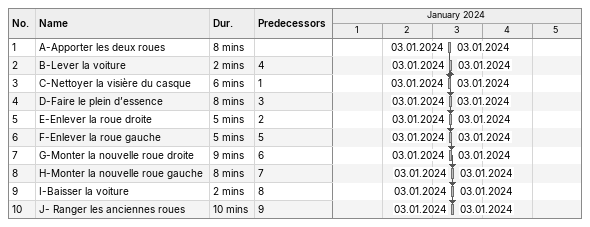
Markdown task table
| ID | Task | Duration | Start | Finish | Predecessors |
|---|---|---|---|---|---|
| 1 | A-Apporter les deux roues | 8min | 2024-01-03 | 2024-01-03 |  |
| 2 | B-Lever la voiture | 2min | 2024-01-03 | 2024-01-03 | 4 |
| 3 | C-Nettoyer la visière du casque | 6min | 2024-01-03 | 2024-01-03 | 1 |
| 4 | D-Faire le plein d’essence | 8min | 2024-01-03 | 2024-01-03 | 3 |
| 5 | E-Enlever la roue droite | 5min | 2024-01-03 | 2024-01-03 | 2 |
| 6 | F-Enlever la roue gauche | 5min | 2024-01-03 | 2024-01-03 | 5 |
| 7 | G-Monter la nouvelle roue droite | 9min | 2024-01-03 | 2024-01-03 | 6 |
| 8 | H-Monter la nouvelle roue gauche | 8min | 2024-01-03 | 2024-01-03 | 7 |
| 9 | I-Baisser la voiture | 2min | 2024-01-03 | 2024-01-03 | 8 |
| 10 | J- Ranger les anciennes roues | 10min | 2024-01-03 | 2024-01-03 | 9 |
